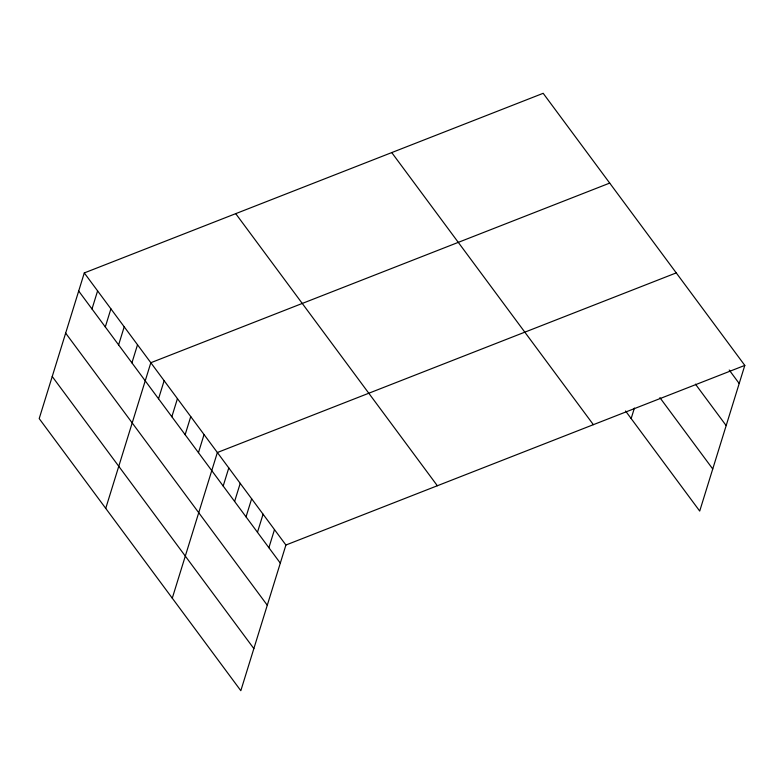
<?xml version="1.0" encoding="UTF-8"?>
<svg xmlns="http://www.w3.org/2000/svg" width="784" height="784" viewBox="0 0 784 784"><rect width="100%" height="100%" fill="white"/><g stroke="black" fill="none" stroke-linecap="round" stroke-linejoin="round"><path stroke-width="1.18" d="M84.29 272.93L39.2 418.597L240.825 690.694L285.915 545.027L744.8 365.403L543.175 93.306L84.29 272.93L285.915 545.027M91.993 308.984L97.598 290.893M105.301 326.948L110.907 308.847M118.609 344.901L124.215 326.81M131.918 362.865L137.523 344.764M105.732 508.395L150.832 362.727L609.707 183.093M158.535 398.782L164.14 380.681M171.843 416.735L177.439 398.644M185.151 434.699L190.747 416.598M198.46 452.652L204.056 434.552M172.274 598.182L217.364 452.515L676.249 272.891M223.185 486.031L228.791 467.93M234.612 501.446L240.218 483.356M246.039 516.872L251.644 498.771M257.466 532.287L263.071 514.186M268.892 547.702L274.488 529.612M631.159 418.558L634.413 408.033M744.8 365.403L699.71 511.07L625.554 410.992M729.198 370.009L739.194 383.494M695.457 384.16L726.17 425.594M659.893 397.655L712.744 468.969M391.745 152.576L593.37 424.673M235.719 213.65L437.345 485.747M78.694 291.031L280.319 563.128M65.66 333.131L267.285 605.228M52.234 376.506L253.859 648.603"/></g></svg>
